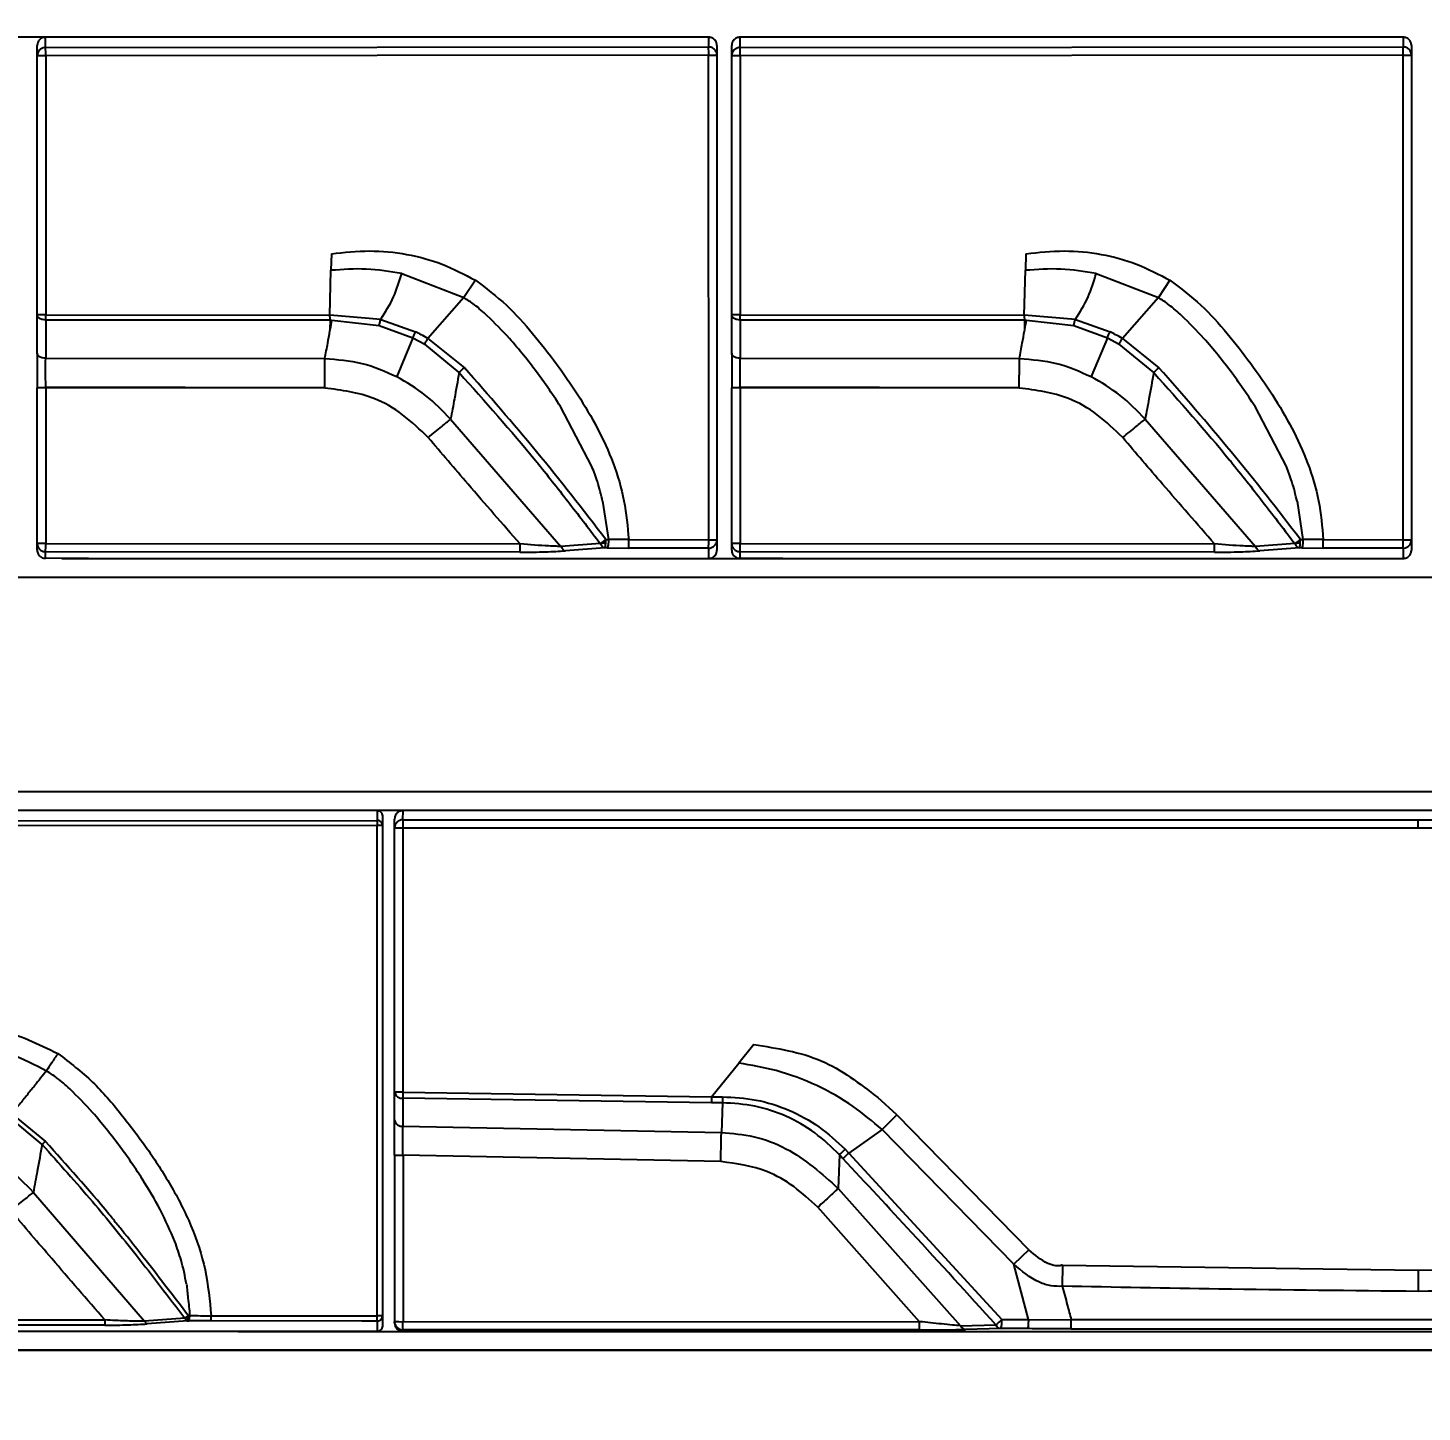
# Model space of a CAD drawing. Header units: millimetres. Extents: x 340 to 481, y 493 to 586.
# Drawn here: x 386.39 to 399.83, y 515.32 to 528.65 of the extents above; entities that cross this region are included whole.
import ezdxf

# ---------------------------------------------------------------- set-up
doc = ezdxf.new("R2010")
doc.units = ezdxf.units.MM
doc.header["$PDSIZE"] = -1
doc.linetypes.add('CENTERX2', pattern=[20.32, 12.7, -2.54, 2.54, -2.54])
doc.dimstyles.new('ISO-25', dxfattribs={"dimtxt": 2.5, "dimasz": 2.5, "dimexe": 1.25, "dimexo": 0.625, "dimtad": 1, "dimtxsty": 'Standard', "dimcen": 2.5, "dimadec": 0, "dimazin": 0, "dimtfac": 1, "dimtmove": 0, "dimatfit": 3, "dimfxl": 1, "dimarcsym": 0})

# ---------------------------------------------------------------- blocks, each defined once
blk = doc.blocks.new('*D1')
at = {"color": 0, "lineweight": -2}
for p, q in [((363.82, 530.628), (363.82, 493.301)), ((435.672, 530.628), (435.672, 493.301)), ((367.9, 495.301), (431.592, 495.301))]:
    blk.add_line(p, q, dxfattribs=at)
at = {"color": 0}
for points in [[(367.9, 495.981), (367.9, 494.621), (363.82, 495.301)], [(431.592, 494.621), (431.592, 495.981), (435.672, 495.301)]]:
    blk.add_solid(points, dxfattribs=at)
at = {"layer": 'Defpoints', "color": 0}
for p in [(363.82, 530.628), (435.672, 530.628), (435.672, 495.301)]:
    blk.add_point(p, dxfattribs=at)
at = {"color": 0, "insert": (399.746, 498.866), "char_height": 3.5, "attachment_point": 5}
blk.add_mtext('71,85', dxfattribs=at)
blk = doc.blocks.new('*D2')
at = {"color": 0, "lineweight": -2}
for p, q in [((394.669, 557.257), (348.229, 557.257)), ((350.229, 553.177), (350.229, 536.154)), ((350.229, 512), (350.229, 529.023)), ((394.669, 507.92), (348.229, 507.92))]:
    blk.add_line(p, q, dxfattribs=at)
at = {"color": 0}
for points in [[(350.909, 553.177), (349.549, 553.177), (350.229, 557.257)], [(349.549, 512), (350.909, 512), (350.229, 507.92)]]:
    blk.add_solid(points, dxfattribs=at)
at = {"layer": 'Defpoints', "color": 0}
for p in [(394.669, 557.257), (350.229, 507.92), (394.669, 507.92)]:
    blk.add_point(p, dxfattribs=at)
at = {"color": 0, "insert": (350.229, 532.589), "char_height": 3.5, "attachment_point": 5}
blk.add_mtext('49,34', dxfattribs=at)

msp = doc.modelspace()

# ---------------------------------------------------------------- linework, layer by layer
at = {"color": 7, "linetype": 'CENTERX2'}
for p, q in [((433.194, 528.565), (366.399, 528.565)), ((366.399, 523.543), (433.194, 523.543)), ((426.416, 521.114), (373.177, 521.114)), ((373.177, 516.095), (426.416, 516.095))]:
    msp.add_line(p, q, dxfattribs=at)
at = {"color": 7, "linetype": 'Continuous', "lineweight": 25}
for p, q in [((386.562, 528.466), (386.562, 528.565)), ((392.952, 528.565), (386.562, 528.565)), ((392.952, 528.565), (392.952, 528.471)), ((393.256, 528.466), (393.256, 528.565)), ((399.646, 528.565), (393.256, 528.565)), ((399.646, 528.565), (399.646, 528.471)), ((386.481, 528.386), (386.481, 528.485)), ((386.481, 525.89), (386.481, 528.386)), ((386.562, 528.466), (392.952, 528.471)), ((392.952, 528.392), (386.563, 528.387)), ((386.563, 528.387), (386.563, 525.891)), ((392.953, 523.723), (392.952, 528.392)), ((393.033, 528.485), (393.033, 528.391)), ((393.033, 528.391), (393.033, 523.722)), ((393.175, 528.386), (393.175, 528.485)), ((393.175, 525.89), (393.175, 528.386)), ((393.256, 528.466), (399.646, 528.471)), ((399.646, 528.392), (393.257, 528.387)), ((393.257, 528.387), (393.257, 525.891)), ((399.647, 523.723), (399.646, 528.392)), ((399.727, 528.485), (399.727, 528.391)), ((399.727, 528.391), (399.727, 523.722)), ((389.317, 526.478), (389.312, 526.319)), ((396.011, 526.478), (396.006, 526.319)), ((389.301, 525.888), (389.312, 526.319)), ((389.994, 526.288), (390.594, 526.056)), ((395.995, 525.888), (396.006, 526.319)), ((396.688, 526.288), (397.288, 526.056)), ((390.704, 526.223), (390.594, 526.056)), ((397.398, 526.223), (397.288, 526.056)), ((390.594, 526.056), (390.246, 525.663)), ((397.288, 526.056), (396.94, 525.663)), ((386.481, 525.521), (386.481, 525.89)), ((386.563, 525.891), (389.301, 525.888)), ((389.307, 525.838), (386.563, 525.84)), ((386.563, 525.84), (386.563, 525.472)), ((389.793, 525.846), (389.301, 525.888)), ((389.306, 525.748), (389.307, 525.838)), ((389.307, 525.838), (389.322, 525.838)), ((389.322, 525.838), (389.777, 525.786)), ((389.793, 525.846), (390.128, 525.725)), ((393.175, 525.521), (393.175, 525.89)), ((393.257, 525.891), (395.995, 525.888)), ((396.001, 525.838), (393.257, 525.84)), ((393.257, 525.84), (393.257, 525.472)), ((396.487, 525.846), (395.995, 525.888)), ((396, 525.748), (396.001, 525.838)), ((396.001, 525.838), (396.016, 525.838)), ((396.016, 525.838), (396.471, 525.786)), ((396.487, 525.846), (396.822, 525.725)), ((389.777, 525.786), (390.102, 525.67)), ((396.471, 525.786), (396.796, 525.67)), ((390.102, 525.67), (389.946, 525.295)), ((390.102, 525.67), (390.216, 525.609)), ((390.548, 525.333), (390.216, 525.609)), ((390.246, 525.663), (390.599, 525.381)), ((396.796, 525.67), (396.64, 525.295)), ((396.796, 525.67), (396.91, 525.609)), ((397.242, 525.333), (396.91, 525.609)), ((396.94, 525.663), (397.293, 525.381)), ((386.563, 525.472), (389.254, 525.469)), ((393.257, 525.472), (395.948, 525.469)), ((386.481, 523.687), (386.481, 525.188)), ((389.253, 525.188), (386.563, 525.192)), ((386.563, 525.188), (386.563, 523.687)), ((389.253, 525.185), (386.563, 525.188)), ((393.175, 523.687), (393.175, 525.188)), ((395.947, 525.188), (393.257, 525.192)), ((393.257, 525.188), (393.257, 523.687)), ((395.947, 525.185), (393.257, 525.188)), ((390.466, 524.885), (391.529, 523.658)), ((391.828, 524.429), (391.525, 525.007)), ((397.16, 524.885), (398.223, 523.658)), ((398.522, 524.429), (398.219, 525.007)), ((391.931, 524.094), (391.987, 523.725)), ((398.625, 524.094), (398.681, 523.725)), ((386.481, 523.624), (386.481, 523.687)), ((386.563, 523.687), (391.135, 523.683)), ((391.908, 523.687), (391.529, 523.658)), ((391.961, 523.696), (391.962, 523.726)), ((391.962, 523.726), (391.987, 523.725)), ((392.182, 523.724), (391.987, 523.725)), ((392.182, 523.724), (392.953, 523.723)), ((393.033, 523.722), (393.033, 523.624)), ((393.175, 523.624), (393.175, 523.687)), ((393.257, 523.687), (397.829, 523.683)), ((398.602, 523.687), (398.223, 523.658)), ((398.655, 523.696), (398.657, 523.726)), ((398.657, 523.726), (398.681, 523.725)), ((398.876, 523.724), (398.681, 523.725)), ((398.876, 523.724), (399.647, 523.723)), ((399.727, 523.722), (399.727, 523.624)), ((386.562, 523.544), (386.562, 523.607)), ((391.134, 523.603), (386.562, 523.607)), ((386.974, 523.543), (386.562, 523.544)), ((386.974, 523.543), (392.952, 523.543)), ((391.952, 523.645), (391.572, 523.616)), ((391.976, 523.644), (391.952, 523.645)), ((391.976, 523.644), (392.182, 523.643)), ((392.952, 523.642), (392.182, 523.643)), ((392.952, 523.642), (392.952, 523.543)), ((393.256, 523.544), (393.256, 523.607)), ((397.828, 523.603), (393.256, 523.607)), ((393.668, 523.543), (393.256, 523.544)), ((393.668, 523.543), (399.646, 523.543)), ((398.646, 523.645), (398.266, 523.616)), ((398.67, 523.644), (398.646, 523.645)), ((398.67, 523.644), (398.876, 523.643)), ((399.646, 523.642), (398.876, 523.643)), ((399.646, 523.642), (399.646, 523.543)), ((366.819, 523.363), (432.774, 523.363)), ((425.996, 521.294), (373.597, 521.294)), ((389.758, 521.114), (381.617, 521.114)), ((381.617, 521.013), (389.758, 521.019)), ((389.758, 521.114), (389.758, 521.019)), ((389.808, 521.063), (389.808, 520.969)), ((389.926, 520.945), (389.926, 521.032)), ((390.006, 521.024), (390.007, 521.113)), ((390.006, 521.024), (399.792, 521.023)), ((409.579, 521.113), (390.007, 521.113)), ((399.792, 521.023), (409.578, 521.024)), ((389.758, 520.97), (381.617, 520.964)), ((389.808, 520.969), (389.808, 516.244)), ((389.926, 518.399), (389.926, 520.945)), ((390.006, 520.945), (390.006, 518.399)), ((399.792, 520.944), (390.006, 520.945)), ((409.578, 520.945), (399.792, 520.944)), ((393.387, 518.859), (393.243, 518.681)), ((392.981, 518.356), (393.243, 518.681)), ((389.926, 518.129), (389.926, 518.399)), ((392.98, 518.299), (390.005, 518.342)), ((390.005, 518.342), (390.005, 518.073)), ((390.006, 518.399), (392.981, 518.356)), ((392.981, 518.356), (393.086, 518.356)), ((394.765, 518.183), (394.582, 518.35)), ((386.237, 518.19), (386.56, 517.926)), ((393.086, 518.298), (393.076, 518.013)), ((394.765, 518.183), (394.624, 518.04)), ((394.765, 518.183), (396.04, 516.88)), ((386.528, 517.897), (386.218, 518.157)), ((390.005, 518.073), (393.076, 518.013)), ((394.624, 518.04), (394.303, 517.813)), ((395.893, 516.742), (394.624, 518.04)), ((389.926, 517.793), (389.926, 516.19)), ((393.07, 517.732), (390.006, 517.792)), ((390.007, 517.792), (390.007, 516.189)), ((394.213, 517.797), (394.201, 517.472)), ((394.303, 517.813), (394.268, 517.85)), ((394.303, 517.813), (395.779, 516.21)), ((386.444, 517.435), (387.515, 516.194)), ((394.201, 517.472), (395.38, 516.15)), ((394.986, 516.189), (394.004, 517.291)), ((396.04, 516.88), (395.893, 516.742)), ((396.034, 516.21), (395.893, 516.742)), ((396.364, 516.734), (396.361, 516.53)), ((396.364, 516.734), (399.792, 516.684)), ((399.792, 516.684), (403.22, 516.734)), ((399.792, 516.684), (399.792, 516.481)), ((381.617, 516.21), (387.134, 516.206)), ((386.902, 516.156), (381.617, 516.16)), ((387.903, 516.224), (387.515, 516.194)), ((387.93, 516.197), (387.542, 516.168)), ((387.936, 516.229), (387.937, 516.248)), ((387.952, 516.248), (387.937, 516.248)), ((388.158, 516.246), (389.758, 516.245)), ((389.611, 516.194), (388.158, 516.196)), ((389.758, 516.194), (389.758, 516.095)), ((389.808, 516.244), (389.808, 516.145)), ((389.926, 516.175), (389.926, 516.19)), ((390.007, 516.19), (394.986, 516.189)), ((395.38, 516.15), (395.722, 516.158)), ((395.779, 516.21), (396.034, 516.21)), ((396.034, 516.21), (396.447, 516.208)), ((403.138, 516.208), (396.447, 516.208)), ((389.758, 516.095), (381.617, 516.095)), ((390.006, 516.095), (390.006, 516.11)), ((394.986, 516.11), (390.006, 516.11)), ((390.006, 516.095), (409.578, 516.095)), ((395.77, 516.122), (395.428, 516.114)), ((396.447, 516.121), (403.138, 516.121)), ((425.996, 515.915), (373.597, 515.915))]:
    msp.add_line(p, q, dxfattribs=at)
at = {"color": 7, "linetype": 'Continuous'}
for p, q in [((366.219, 523.363), (433.374, 523.363)), ((426.596, 521.294), (372.997, 521.294)), ((372.997, 515.915), (426.596, 515.915))]:
    msp.add_line(p, q, dxfattribs=at)
at = {"color": 8, "linetype": 'Continuous', "lineweight": 25}
for p, q in [((387.133, 516.156), (386.902, 516.156)), ((389.758, 516.194), (389.611, 516.194))]:
    msp.add_line(p, q, dxfattribs=at)
at = {"color": 7, "linetype": 'Continuous', "lineweight": 25, "flags": 128}
for points in [[(389.303, 525.735), (389.304, 525.742), (389.306, 525.748)], [(395.997, 525.735), (395.999, 525.742), (396, 525.748)], [(389.253, 525.185), (389.253, 525.186), (389.253, 525.186), (389.253, 525.186), (389.253, 525.187), (389.253, 525.187), (389.253, 525.188), (389.253, 525.188), (389.253, 525.188)], [(395.947, 525.185), (395.947, 525.186), (395.947, 525.186), (395.947, 525.186), (395.947, 525.187), (395.947, 525.187), (395.947, 525.188), (395.947, 525.188), (395.947, 525.188)], [(396.447, 516.121), (396.447, 516.123), (396.447, 516.128), (396.447, 516.137), (396.447, 516.148), (396.447, 516.161), (396.447, 516.176), (396.447, 516.191), (396.447, 516.208)]]:
    msp.add_lwpolyline(points, dxfattribs=at)
at = {"color": 7, "linetype": 'Continuous', "lineweight": 25}
for centre, radius, start, end in [((383.511, 528.402), 3.052, 359.7232, 1.199), ((389.901, 528.407), 3.052, 359.7232, 1.199), ((390.205, 528.402), 3.052, 359.7232, 1.199), ((396.595, 528.407), 3.052, 359.7232, 1.199), ((378.37, 525.895), 8.193, 359.6155, 359.9694), ((302.873, 541.48), 87.853, 349.68407, 349.74388), ((385.064, 525.895), 8.193, 359.6155, 359.9694), ((309.567, 541.48), 87.853, 349.68407, 349.74388), ((383.579, 523.671), 2.984, 358.7609, 0.2933), ((388.151, 523.668), 2.984, 358.7609, 0.2933), ((389.236, 523.708), 2.947, 358.7356, 0.3039), ((390.007, 523.707), 2.946, 358.7355, 0.3038), ((390.273, 523.671), 2.984, 358.7609, 0.2933), ((394.845, 523.668), 2.984, 358.7609, 0.2933), ((395.93, 523.708), 2.947, 358.7356, 0.3039), ((396.701, 523.707), 2.946, 358.7355, 0.3038), ((390.006, 520.945), 0.0799, 89.9083, 179.9085), ((406.524, 520.961), 16.518, 179.7791, 180.0553), ((389.986, 508.278), 12.667, 89.9095, 90.2708), ((389.986, 505.733), 12.666, 89.9095, 90.2708), ((389.996, 518.413), 0.0711, 191.2527, 277.5443), ((428.475, 517.833), 38.473, 179.1575, 179.242), ((431.45, 517.79), 38.474, 179.1575, 179.242), ((389.996, 518.143), 0.0711, 191.2527, 277.5443), ((389.986, 519.738), 1.946, 268.233, 270.5886), ((386.326, 516.236), 1.833, 358.7294, 0.3054), ((389.987, 518.159), 1.97, 268.2473, 270.5821), ((390.006, 516.19), 0.08, 180.0059, 185.7543), ((390.006, 516.19), 0.08, 185.7611, 270.0061), ((383.572, 516.171), 6.434, 359.4602, 0.1651), ((388.552, 516.171), 6.434, 359.4602, 0.1651), ((395.434, 516.172), 0.0584, 202.3794, 264.7861), ((443.688, 463.237), 71.425, 132.12601, 132.18807), ((395.776, 516.18), 0.0584, 202.3787, 264.786), ((395.553, 516.188), 0.227, 343.1911, 5.5947)]:
    msp.add_arc(centre, radius, start, end, dxfattribs=at)
for points, knots in [([(386.562, 528.565), (386.551, 528.564), (386.535, 528.562), (386.516, 528.552), (386.5, 528.538), (386.484, 528.516), (386.482, 528.495), (386.481, 528.485)], [0, 0, 0, 0, 0.25342, 0.376755, 0.504454, 0.75394, 1, 1, 1, 1]), ([(393.033, 528.485), (393.032, 528.495), (393.03, 528.511), (393.02, 528.529), (393.006, 528.546), (392.984, 528.562), (392.962, 528.564), (392.952, 528.565)], [0, 0, 0, 0, 0.248992, 0.370652, 0.496975, 0.749541, 1, 1, 1, 1]), ([(393.256, 528.565), (393.245, 528.564), (393.229, 528.562), (393.21, 528.552), (393.194, 528.538), (393.178, 528.516), (393.176, 528.495), (393.175, 528.485)], [0, 0, 0, 0, 0.25342, 0.376755, 0.504454, 0.75394, 1, 1, 1, 1]), ([(399.727, 528.485), (399.726, 528.495), (399.724, 528.511), (399.714, 528.529), (399.7, 528.546), (399.678, 528.562), (399.656, 528.564), (399.646, 528.565)], [0, 0, 0, 0, 0.248992, 0.370652, 0.496975, 0.749541, 1, 1, 1, 1]), ([(386.562, 528.466), (386.554, 528.465), (386.537, 528.464), (386.516, 528.453), (386.5, 528.439), (386.49, 528.424), (386.482, 528.406), (386.482, 528.393), (386.481, 528.386)], [0, 0, 0, 0, 0.182036, 0.411431, 0.545976, 0.690302, 0.842527, 1, 1, 1, 1]), ([(386.563, 528.387), (386.552, 528.387), (386.537, 528.387), (386.518, 528.387), (386.504, 528.387), (386.494, 528.387), (386.484, 528.387), (386.482, 528.386), (386.481, 528.386)], [0, 0, 0, 0, 0.243619, 0.372782, 0.502319, 0.631447, 0.759537, 1, 1, 1, 1]), ([(393.033, 528.391), (393.032, 528.398), (393.031, 528.411), (393.024, 528.429), (393.014, 528.443), (392.998, 528.458), (392.977, 528.469), (392.96, 528.47), (392.952, 528.471)], [0, 0, 0, 0, 0.157473, 0.309698, 0.454024, 0.588569, 0.817964, 1, 1, 1, 1]), ([(392.952, 528.392), (392.96, 528.392), (392.977, 528.392), (392.998, 528.392), (393.014, 528.392), (393.024, 528.392), (393.032, 528.391), (393.033, 528.391), (393.033, 528.391)], [0, 0, 0, 0, 0.181966, 0.411368, 0.545075, 0.689675, 0.842559, 1, 1, 1, 1]), ([(393.256, 528.466), (393.248, 528.465), (393.231, 528.464), (393.21, 528.453), (393.194, 528.439), (393.184, 528.424), (393.176, 528.406), (393.176, 528.393), (393.175, 528.386)], [0, 0, 0, 0, 0.182036, 0.411431, 0.545976, 0.690302, 0.842527, 1, 1, 1, 1]), ([(393.257, 528.387), (393.246, 528.387), (393.231, 528.387), (393.212, 528.387), (393.198, 528.387), (393.188, 528.387), (393.178, 528.387), (393.176, 528.386), (393.175, 528.386)], [0, 0, 0, 0, 0.243619, 0.372782, 0.502319, 0.631447, 0.759537, 1, 1, 1, 1]), ([(399.727, 528.391), (399.726, 528.398), (399.725, 528.411), (399.718, 528.429), (399.708, 528.443), (399.692, 528.458), (399.671, 528.469), (399.654, 528.47), (399.646, 528.471)], [0, 0, 0, 0, 0.157473, 0.309698, 0.454024, 0.588569, 0.817964, 1, 1, 1, 1]), ([(399.646, 528.392), (399.654, 528.392), (399.671, 528.392), (399.692, 528.392), (399.708, 528.392), (399.718, 528.392), (399.726, 528.391), (399.727, 528.391), (399.727, 528.391)], [0, 0, 0, 0, 0.181966, 0.411368, 0.545075, 0.689675, 0.842559, 1, 1, 1, 1]), ([(389.317, 526.478), (389.439, 526.492), (389.681, 526.518), (390.042, 526.483), (390.389, 526.39), (390.599, 526.279), (390.704, 526.223)], [0, 0, 0, 0, 0.256766, 0.505731, 0.751665, 1, 1, 1, 1]), ([(396.011, 526.478), (396.133, 526.492), (396.375, 526.518), (396.736, 526.483), (397.083, 526.39), (397.293, 526.279), (397.398, 526.223)], [0, 0, 0, 0, 0.256766, 0.505731, 0.751665, 1, 1, 1, 1]), ([(389.994, 526.288), (389.881, 526.307), (389.654, 526.344), (389.426, 526.327), (389.312, 526.319)], [0, 0, 0, 0, 0.502047, 1, 1, 1, 1]), ([(389.793, 525.846), (389.837, 525.917), (389.924, 526.055), (389.971, 526.212), (389.994, 526.288)], [0, 0, 0, 0, 0.5118799, 1, 1, 1, 1]), ([(396.688, 526.288), (396.575, 526.307), (396.348, 526.344), (396.12, 526.327), (396.006, 526.319)], [0, 0, 0, 0, 0.502047, 1, 1, 1, 1]), ([(396.487, 525.846), (396.531, 525.917), (396.618, 526.055), (396.665, 526.212), (396.688, 526.288)], [0, 0, 0, 0, 0.5118799, 1, 1, 1, 1]), ([(390.704, 526.223), (390.807, 526.146), (391.009, 525.995), (391.339, 525.621), (391.708, 525.127), (392.005, 524.58), (392.149, 524.1), (392.171, 523.849), (392.182, 523.724)], [0, 0, 0, 0, 0.128773, 0.252959, 0.499043, 0.747593, 0.873757, 1, 1, 1, 1]), ([(397.398, 526.223), (397.501, 526.146), (397.703, 525.995), (398.033, 525.621), (398.402, 525.127), (398.699, 524.58), (398.843, 524.1), (398.865, 523.849), (398.876, 523.724)], [0, 0, 0, 0, 0.128773, 0.252959, 0.499043, 0.747593, 0.873757, 1, 1, 1, 1]), ([(390.818, 525.882), (390.778, 525.919), (390.708, 525.982), (390.628, 526.034), (390.594, 526.056)], [0, 0, 0, 0, 0.571638, 1, 1, 1, 1]), ([(397.512, 525.882), (397.472, 525.919), (397.402, 525.982), (397.322, 526.034), (397.288, 526.056)], [0, 0, 0, 0, 0.571638, 1, 1, 1, 1]), ([(386.563, 525.891), (386.552, 525.891), (386.537, 525.891), (386.518, 525.89), (386.504, 525.89), (386.494, 525.89), (386.484, 525.89), (386.482, 525.89), (386.481, 525.89)], [0, 0, 0, 0, 0.243618, 0.372782, 0.502319, 0.631447, 0.759537, 1, 1, 1, 1]), ([(386.563, 525.84), (386.552, 525.841), (386.537, 525.842), (386.518, 525.848), (386.504, 525.854), (386.494, 525.862), (386.484, 525.874), (386.482, 525.883), (386.481, 525.89)], [0, 0, 0, 0, 0.241127, 0.370687, 0.50272, 0.634695, 0.763396, 1, 1, 1, 1]), ([(389.777, 525.786), (389.778, 525.79), (389.78, 525.799), (389.784, 525.814), (389.788, 525.83), (389.791, 525.841), (389.793, 525.846)], [0, 0, 0, 0, 0.247251, 0.499954, 0.752682, 1, 1, 1, 1]), ([(391.3, 525.332), (391.214, 525.445), (391.065, 525.638), (390.891, 525.81), (390.818, 525.882)], [0, 0, 0, 0, 0.580697, 1, 1, 1, 1]), ([(393.257, 525.891), (393.246, 525.891), (393.231, 525.891), (393.212, 525.89), (393.198, 525.89), (393.188, 525.89), (393.178, 525.89), (393.176, 525.89), (393.175, 525.89)], [0, 0, 0, 0, 0.243618, 0.372782, 0.502319, 0.631447, 0.759537, 1, 1, 1, 1]), ([(393.257, 525.84), (393.246, 525.841), (393.231, 525.842), (393.212, 525.848), (393.198, 525.854), (393.188, 525.862), (393.178, 525.874), (393.176, 525.883), (393.175, 525.89)], [0, 0, 0, 0, 0.241127, 0.370687, 0.50272, 0.634695, 0.763396, 1, 1, 1, 1]), ([(396.471, 525.786), (396.472, 525.79), (396.474, 525.799), (396.478, 525.814), (396.482, 525.83), (396.485, 525.841), (396.487, 525.846)], [0, 0, 0, 0, 0.247251, 0.499954, 0.752682, 1, 1, 1, 1]), ([(397.994, 525.332), (397.908, 525.445), (397.759, 525.638), (397.585, 525.81), (397.512, 525.882)], [0, 0, 0, 0, 0.580697, 1, 1, 1, 1]), ([(389.254, 525.469), (389.263, 525.518), (389.28, 525.607), (389.296, 525.696), (389.303, 525.735)], [0, 0, 0, 0, 0.5598757, 1, 1, 1, 1]), ([(390.102, 525.67), (390.104, 525.674), (390.107, 525.682), (390.113, 525.696), (390.12, 525.711), (390.125, 525.72), (390.128, 525.725)], [0, 0, 0, 0, 0.247199, 0.499741, 0.75242, 1, 1, 1, 1]), ([(390.246, 525.663), (390.225, 525.675), (390.186, 525.697), (390.145, 525.717), (390.128, 525.725)], [0, 0, 0, 0, 0.559705, 1, 1, 1, 1]), ([(395.948, 525.469), (395.957, 525.518), (395.974, 525.607), (395.99, 525.696), (395.997, 525.735)], [0, 0, 0, 0, 0.5598757, 1, 1, 1, 1]), ([(396.796, 525.67), (396.798, 525.674), (396.801, 525.682), (396.807, 525.696), (396.814, 525.711), (396.819, 525.72), (396.822, 525.725)], [0, 0, 0, 0, 0.247199, 0.499741, 0.75242, 1, 1, 1, 1]), ([(396.94, 525.663), (396.919, 525.675), (396.88, 525.697), (396.839, 525.717), (396.822, 525.725)], [0, 0, 0, 0, 0.559705, 1, 1, 1, 1]), ([(390.216, 525.609), (390.221, 525.618), (390.23, 525.635), (390.241, 525.654), (390.246, 525.663)], [0, 0, 0, 0, 0.559502, 1, 1, 1, 1]), ([(396.91, 525.609), (396.915, 525.618), (396.924, 525.635), (396.935, 525.654), (396.94, 525.663)], [0, 0, 0, 0, 0.559502, 1, 1, 1, 1]), ([(386.563, 525.472), (386.552, 525.473), (386.537, 525.473), (386.518, 525.48), (386.504, 525.486), (386.494, 525.494), (386.484, 525.506), (386.482, 525.515), (386.481, 525.521)], [0, 0, 0, 0, 0.241127, 0.370687, 0.50272, 0.634695, 0.763396, 1, 1, 1, 1]), ([(386.481, 525.521), (386.481, 525.465), (386.481, 525.363), (386.481, 525.242), (386.481, 525.188)], [0, 0, 0, 0, 0.558255, 1, 1, 1, 1]), ([(389.254, 525.469), (389.375, 525.46), (389.616, 525.443), (389.836, 525.344), (389.946, 525.295)], [0, 0, 0, 0, 0.500216, 1, 1, 1, 1]), ([(393.257, 525.472), (393.246, 525.473), (393.231, 525.473), (393.212, 525.48), (393.198, 525.486), (393.188, 525.494), (393.178, 525.506), (393.176, 525.515), (393.175, 525.521)], [0, 0, 0, 0, 0.241127, 0.370687, 0.50272, 0.634695, 0.763396, 1, 1, 1, 1]), ([(393.175, 525.521), (393.175, 525.465), (393.175, 525.363), (393.175, 525.242), (393.175, 525.188)], [0, 0, 0, 0, 0.558255, 1, 1, 1, 1]), ([(395.948, 525.469), (396.069, 525.46), (396.31, 525.443), (396.53, 525.344), (396.64, 525.295)], [0, 0, 0, 0, 0.500216, 1, 1, 1, 1]), ([(390.466, 524.885), (390.388, 524.965), (390.234, 525.125), (390.042, 525.238), (389.946, 525.294)], [0, 0, 0, 0, 0.500419, 1, 1, 1, 1]), ([(390.548, 525.333), (390.533, 525.25), (390.506, 525.1), (390.478, 524.951), (390.466, 524.885)], [0, 0, 0, 0, 0.5611633, 1, 1, 1, 1]), ([(390.548, 525.333), (390.552, 525.337), (390.558, 525.343), (390.571, 525.356), (390.585, 525.368), (390.594, 525.377), (390.599, 525.381)], [0, 0, 0, 0, 0.246048, 0.499443, 0.753141, 1, 1, 1, 1]), ([(390.548, 525.333), (390.797, 525.055), (391.057, 524.765), (391.405, 524.338), (391.614, 524.071), (391.81, 523.815), (391.908, 523.687)], [0, 0, 0, 0, 0.523748, 0.54548, 0.773248, 1, 1, 1, 1]), ([(391.962, 523.726), (391.743, 524.01), (391.305, 524.575), (390.833, 525.113), (390.599, 525.381)], [0, 0, 0, 0, 0.502993, 1, 1, 1, 1]), ([(391.525, 525.007), (391.484, 525.069), (391.412, 525.179), (391.334, 525.285), (391.3, 525.332)], [0, 0, 0, 0, 0.5598214, 1, 1, 1, 1]), ([(397.16, 524.885), (397.082, 524.965), (396.928, 525.125), (396.736, 525.238), (396.64, 525.294)], [0, 0, 0, 0, 0.500419, 1, 1, 1, 1]), ([(397.242, 525.333), (397.227, 525.25), (397.2, 525.1), (397.172, 524.951), (397.16, 524.885)], [0, 0, 0, 0, 0.561163, 1, 1, 1, 1]), ([(397.242, 525.333), (397.246, 525.337), (397.252, 525.343), (397.265, 525.356), (397.279, 525.368), (397.288, 525.377), (397.293, 525.381)], [0, 0, 0, 0, 0.246048, 0.499443, 0.753141, 1, 1, 1, 1]), ([(397.242, 525.333), (397.491, 525.055), (397.751, 524.765), (398.099, 524.338), (398.308, 524.071), (398.504, 523.815), (398.602, 523.687)], [0, 0, 0, 0, 0.523748, 0.54548, 0.773248, 1, 1, 1, 1]), ([(398.657, 523.726), (398.437, 524.01), (397.999, 524.575), (397.527, 525.113), (397.293, 525.381)], [0, 0, 0, 0, 0.502993, 1, 1, 1, 1]), ([(398.219, 525.007), (398.178, 525.069), (398.106, 525.179), (398.028, 525.285), (397.994, 525.332)], [0, 0, 0, 0, 0.559821, 1, 1, 1, 1]), ([(386.563, 525.188), (386.552, 525.188), (386.537, 525.188), (386.518, 525.188), (386.504, 525.188), (386.494, 525.188), (386.484, 525.188), (386.482, 525.188), (386.481, 525.188)], [0, 0, 0, 0, 0.243617, 0.372782, 0.502319, 0.631448, 0.759539, 1, 1, 1, 1]), ([(386.563, 525.188), (386.563, 525.189), (386.563, 525.19), (386.563, 525.191), (386.563, 525.192)], [0, 0, 0, 0, 0.560036, 1, 1, 1, 1]), ([(390.25, 524.708), (390.17, 524.784), (390.015, 524.935), (389.683, 525.129), (389.415, 525.164), (389.253, 525.185)], [0, 0, 0, 0, 0.292303, 0.572758, 1, 1, 1, 1]), ([(393.257, 525.188), (393.246, 525.188), (393.231, 525.188), (393.212, 525.188), (393.198, 525.188), (393.188, 525.188), (393.178, 525.188), (393.176, 525.188), (393.175, 525.188)], [0, 0, 0, 0, 0.243617, 0.372782, 0.502319, 0.631448, 0.759539, 1, 1, 1, 1]), ([(393.257, 525.188), (393.257, 525.189), (393.257, 525.19), (393.257, 525.191), (393.257, 525.192)], [0, 0, 0, 0, 0.560036, 1, 1, 1, 1]), ([(396.944, 524.708), (396.864, 524.784), (396.709, 524.935), (396.377, 525.129), (396.109, 525.164), (395.947, 525.185)], [0, 0, 0, 0, 0.292303, 0.572758, 1, 1, 1, 1]), ([(390.25, 524.708), (390.295, 524.745), (390.376, 524.812), (390.438, 524.863), (390.466, 524.885)], [0, 0, 0, 0, 0.559783, 1, 1, 1, 1]), ([(396.944, 524.708), (396.989, 524.745), (397.07, 524.812), (397.132, 524.863), (397.16, 524.885)], [0, 0, 0, 0, 0.559783, 1, 1, 1, 1]), ([(391.135, 523.683), (390.967, 523.875), (390.67, 524.214), (390.377, 524.558), (390.25, 524.708)], [0, 0, 0, 0, 0.563696, 1, 1, 1, 1]), ([(397.829, 523.683), (397.661, 523.875), (397.364, 524.214), (397.071, 524.558), (396.944, 524.708)], [0, 0, 0, 0, 0.563696, 1, 1, 1, 1]), ([(391.931, 524.094), (391.915, 524.157), (391.888, 524.271), (391.846, 524.381), (391.828, 524.429)], [0, 0, 0, 0, 0.559434, 1, 1, 1, 1]), ([(398.625, 524.094), (398.609, 524.157), (398.582, 524.271), (398.54, 524.381), (398.522, 524.429)], [0, 0, 0, 0, 0.559434, 1, 1, 1, 1]), ([(386.563, 523.687), (386.555, 523.687), (386.538, 523.687), (386.516, 523.687), (386.5, 523.687), (386.49, 523.687), (386.482, 523.687), (386.481, 523.687), (386.481, 523.687)], [0, 0, 0, 0, 0.181749, 0.411267, 0.545132, 0.68987, 0.842771, 1, 1, 1, 1]), ([(386.481, 523.687), (386.482, 523.68), (386.482, 523.667), (386.49, 523.649), (386.5, 523.634), (386.516, 523.62), (386.537, 523.609), (386.554, 523.608), (386.562, 523.607)], [0, 0, 0, 0, 0.157473, 0.309698, 0.454024, 0.588569, 0.817964, 1, 1, 1, 1]), ([(391.529, 523.658), (391.515, 523.659), (391.478, 523.66), (391.352, 523.665), (391.229, 523.675), (391.135, 523.683)], [0, 0, 0, 0, 0.121958, 0.327457, 1, 1, 1, 1]), ([(391.908, 523.687), (391.912, 523.689), (391.919, 523.694), (391.932, 523.703), (391.947, 523.714), (391.957, 523.722), (391.962, 523.726)], [0, 0, 0, 0, 0.221754, 0.48712, 0.729136, 1, 1, 1, 1]), ([(391.961, 523.696), (391.955, 523.694), (391.944, 523.691), (391.925, 523.688), (391.914, 523.687), (391.908, 523.687)], [0, 0, 0, 0, 0.332412, 0.622939, 1, 1, 1, 1]), ([(391.908, 523.687), (391.91, 523.682), (391.914, 523.673), (391.924, 523.66), (391.936, 523.649), (391.946, 523.646), (391.952, 523.645)], [0, 0, 0, 0, 0.192714, 0.422126, 0.691653, 1, 1, 1, 1]), ([(391.952, 523.645), (391.953, 523.646), (391.955, 523.649), (391.957, 523.66), (391.96, 523.676), (391.961, 523.689), (391.961, 523.696)], [0, 0, 0, 0, 0.250201, 0.500438, 0.74999, 1, 1, 1, 1]), ([(391.987, 523.725), (391.987, 523.716), (391.986, 523.696), (391.984, 523.669), (391.98, 523.65), (391.977, 523.646), (391.976, 523.644)], [0, 0, 0, 0, 0.2411886, 0.50025, 0.7591751, 1, 1, 1, 1]), ([(392.953, 523.723), (392.963, 523.723), (392.978, 523.723), (392.997, 523.723), (393.01, 523.723), (393.02, 523.723), (393.03, 523.722), (393.032, 523.722), (393.033, 523.722)], [0, 0, 0, 0, 0.243748, 0.372829, 0.502302, 0.631376, 0.759401, 1, 1, 1, 1]), ([(393.001, 523.658), (393.005, 523.662), (393.014, 523.67), (393.024, 523.685), (393.031, 523.703), (393.032, 523.715), (393.033, 523.722)], [0, 0, 0, 0, 0.228538, 0.473835, 0.732461, 1, 1, 1, 1]), ([(393.257, 523.687), (393.249, 523.687), (393.232, 523.687), (393.21, 523.687), (393.194, 523.687), (393.184, 523.687), (393.176, 523.687), (393.175, 523.687), (393.175, 523.687)], [0, 0, 0, 0, 0.181749, 0.411267, 0.545132, 0.68987, 0.842771, 1, 1, 1, 1]), ([(393.175, 523.687), (393.176, 523.68), (393.176, 523.667), (393.184, 523.649), (393.194, 523.634), (393.21, 523.62), (393.231, 523.609), (393.248, 523.608), (393.256, 523.607)], [0, 0, 0, 0, 0.157473, 0.309698, 0.454024, 0.588569, 0.817964, 1, 1, 1, 1]), ([(398.223, 523.658), (398.209, 523.659), (398.172, 523.66), (398.046, 523.665), (397.923, 523.675), (397.829, 523.683)], [0, 0, 0, 0, 0.1219583, 0.3274571, 1, 1, 1, 1]), ([(398.602, 523.687), (398.606, 523.689), (398.613, 523.694), (398.626, 523.703), (398.641, 523.714), (398.651, 523.722), (398.657, 523.726)], [0, 0, 0, 0, 0.221754, 0.48712, 0.729136, 1, 1, 1, 1]), ([(398.655, 523.696), (398.649, 523.694), (398.638, 523.691), (398.619, 523.688), (398.608, 523.687), (398.602, 523.687)], [0, 0, 0, 0, 0.332412, 0.622939, 1, 1, 1, 1]), ([(398.602, 523.687), (398.604, 523.682), (398.608, 523.673), (398.618, 523.66), (398.63, 523.649), (398.64, 523.646), (398.646, 523.645)], [0, 0, 0, 0, 0.192714, 0.422126, 0.691653, 1, 1, 1, 1]), ([(398.646, 523.645), (398.647, 523.646), (398.649, 523.649), (398.651, 523.66), (398.654, 523.676), (398.655, 523.689), (398.655, 523.696)], [0, 0, 0, 0, 0.250201, 0.500438, 0.74999, 1, 1, 1, 1]), ([(398.681, 523.725), (398.681, 523.716), (398.68, 523.696), (398.678, 523.669), (398.674, 523.65), (398.671, 523.646), (398.67, 523.644)], [0, 0, 0, 0, 0.2411886, 0.50025, 0.7591751, 1, 1, 1, 1]), ([(399.647, 523.723), (399.657, 523.723), (399.672, 523.723), (399.691, 523.723), (399.704, 523.723), (399.714, 523.723), (399.724, 523.722), (399.726, 523.722), (399.727, 523.722)], [0, 0, 0, 0, 0.243748, 0.372829, 0.502302, 0.631376, 0.759401, 1, 1, 1, 1]), ([(399.695, 523.658), (399.699, 523.662), (399.708, 523.67), (399.718, 523.685), (399.725, 523.703), (399.726, 523.715), (399.727, 523.722)], [0, 0, 0, 0, 0.228538, 0.473835, 0.732461, 1, 1, 1, 1]), ([(386.481, 523.624), (386.481, 523.617), (386.482, 523.604), (386.488, 523.592), (386.49, 523.586)], [0, 0, 0, 0, 0.49972, 1, 1, 1, 1]), ([(386.49, 523.586), (386.494, 523.58), (386.502, 523.568), (386.52, 523.555), (386.54, 523.545), (386.555, 523.544), (386.562, 523.544)], [0, 0, 0, 0, 0.247628, 0.492595, 0.747916, 1, 1, 1, 1]), ([(391.134, 523.603), (391.219, 523.604), (391.378, 523.605), (391.511, 523.613), (391.572, 523.616)], [0, 0, 0, 0, 0.537944, 1, 1, 1, 1]), ([(391.529, 523.658), (391.532, 523.653), (391.537, 523.641), (391.548, 523.629), (391.56, 523.619), (391.568, 523.617), (391.572, 523.616)], [0, 0, 0, 0, 0.249815, 0.500001, 0.750184, 1, 1, 1, 1]), ([(392.952, 523.543), (392.963, 523.544), (392.979, 523.546), (392.998, 523.556), (393.014, 523.57), (393.03, 523.592), (393.032, 523.613), (393.033, 523.624)], [0, 0, 0, 0, 0.253434, 0.376773, 0.504477, 0.753954, 1, 1, 1, 1]), ([(393.175, 523.624), (393.175, 523.617), (393.176, 523.604), (393.182, 523.592), (393.184, 523.586)], [0, 0, 0, 0, 0.49972, 1, 1, 1, 1]), ([(393.184, 523.586), (393.188, 523.58), (393.196, 523.568), (393.214, 523.555), (393.234, 523.545), (393.249, 523.544), (393.256, 523.544)], [0, 0, 0, 0, 0.247628, 0.492595, 0.747916, 1, 1, 1, 1]), ([(397.828, 523.603), (397.913, 523.604), (398.072, 523.605), (398.205, 523.613), (398.266, 523.616)], [0, 0, 0, 0, 0.5379441, 1, 1, 1, 1]), ([(398.223, 523.658), (398.226, 523.653), (398.231, 523.641), (398.242, 523.629), (398.254, 523.619), (398.262, 523.617), (398.266, 523.616)], [0, 0, 0, 0, 0.249815, 0.500001, 0.750184, 1, 1, 1, 1]), ([(399.646, 523.543), (399.657, 523.544), (399.673, 523.546), (399.692, 523.556), (399.708, 523.57), (399.724, 523.592), (399.726, 523.613), (399.727, 523.624)], [0, 0, 0, 0, 0.253434, 0.376773, 0.504477, 0.753954, 1, 1, 1, 1]), ([(389.758, 521.114), (389.764, 521.113), (389.777, 521.111), (389.791, 521.102), (389.8, 521.092), (389.806, 521.08), (389.807, 521.07), (389.808, 521.063)], [0, 0, 0, 0, 0.248058, 0.496447, 0.622032, 0.744461, 1, 1, 1, 1]), ([(389.808, 520.969), (389.808, 520.973), (389.807, 520.981), (389.803, 520.992), (389.796, 521.002), (389.786, 521.011), (389.773, 521.017), (389.762, 521.018), (389.758, 521.019)], [0, 0, 0, 0, 0.1574, 0.30888, 0.453559, 0.588729, 0.817783, 1, 1, 1, 1]), ([(390.007, 521.113), (389.999, 521.112), (389.981, 521.11), (389.96, 521.099), (389.945, 521.085), (389.935, 521.07), (389.928, 521.052), (389.927, 521.039), (389.926, 521.032)], [0, 0, 0, 0, 0.18867, 0.41759, 0.547855, 0.688346, 0.839063, 1, 1, 1, 1]), ([(389.758, 516.245), (389.758, 517.032), (389.758, 518.607), (389.758, 520.182), (389.758, 520.97)], [0, 0, 0, 0, 0.5, 1, 1, 1, 1]), ([(389.808, 520.969), (389.807, 520.969), (389.806, 520.969), (389.8, 520.969), (389.794, 520.969), (389.786, 520.97), (389.774, 520.97), (389.764, 520.97), (389.758, 520.97)], [0, 0, 0, 0, 0.241272, 0.369385, 0.498377, 0.627658, 0.756526, 1, 1, 1, 1]), ([(385.299, 519.028), (385.436, 519.042), (385.704, 519.07), (386.185, 519.014), (386.493, 518.864), (386.681, 518.773)], [0, 0, 0, 0, 0.287303, 0.565353, 1, 1, 1, 1]), ([(385.868, 518.858), (385.99, 518.833), (386.236, 518.782), (386.459, 518.665), (386.572, 518.606)], [0, 0, 0, 0, 0.494975, 1, 1, 1, 1]), ([(393.387, 518.859), (393.612, 518.824), (394.053, 518.756), (394.408, 518.484), (394.582, 518.35)], [0, 0, 0, 0, 0.508234, 1, 1, 1, 1]), ([(386.681, 518.773), (386.66, 518.742), (386.622, 518.687), (386.587, 518.63), (386.572, 518.606)], [0, 0, 0, 0, 0.560685, 1, 1, 1, 1]), ([(386.681, 518.773), (386.796, 518.685), (387.021, 518.512), (387.294, 518.189), (387.545, 517.858), (387.775, 517.502), (387.974, 517.116), (388.115, 516.691), (388.144, 516.395), (388.158, 516.246)], [0, 0, 0, 0, 0.143487, 0.281999, 0.419731, 0.557777, 0.703869, 0.851679, 1, 1, 1, 1]), ([(386.572, 518.606), (386.533, 518.559), (386.47, 518.481), (386.383, 518.373), (386.31, 518.282), (386.262, 518.221), (386.237, 518.19)], [0, 0, 0, 0, 0.34125, 0.561536, 0.781177, 1, 1, 1, 1]), ([(386.795, 518.432), (386.754, 518.469), (386.684, 518.533), (386.604, 518.584), (386.572, 518.606)], [0, 0, 0, 0, 0.586457, 1, 1, 1, 1]), ([(394.624, 518.04), (394.533, 518.117), (394.339, 518.281), (393.995, 518.475), (393.622, 518.615), (393.364, 518.66), (393.243, 518.681)], [0, 0, 0, 0, 0.2301479, 0.4919833, 0.7626965, 1, 1, 1, 1]), ([(387.272, 517.885), (387.189, 517.993), (387.042, 518.185), (386.87, 518.357), (386.795, 518.432)], [0, 0, 0, 0, 0.563669, 1, 1, 1, 1]), ([(393.086, 518.356), (393.195, 518.35), (393.414, 518.338), (393.73, 518.235), (394.024, 518.078), (394.186, 517.926), (394.268, 517.85)], [0, 0, 0, 0, 0.247342, 0.4966487, 0.7476647, 1, 1, 1, 1]), ([(393.086, 518.356), (393.086, 518.35), (393.086, 518.34), (393.086, 518.324), (393.086, 518.31), (393.086, 518.302), (393.086, 518.298)], [0, 0, 0, 0, 0.247657, 0.500002, 0.752341, 1, 1, 1, 1]), ([(393.086, 518.298), (393.066, 518.298), (393.031, 518.298), (392.996, 518.299), (392.98, 518.299)], [0, 0, 0, 0, 0.559999, 1, 1, 1, 1]), ([(394.213, 517.797), (394.137, 517.871), (393.982, 518.02), (393.703, 518.176), (393.401, 518.279), (393.191, 518.292), (393.086, 518.298)], [0, 0, 0, 0, 0.25079, 0.50529, 0.751493, 1, 1, 1, 1]), ([(389.926, 517.793), (389.926, 517.864), (389.926, 517.99), (389.926, 518.087), (389.926, 518.129)], [0, 0, 0, 0, 0.560489, 1, 1, 1, 1]), ([(390.007, 517.792), (390.006, 517.819), (390.006, 517.874), (390.006, 517.95), (390.006, 518.018), (390.006, 518.055), (390.005, 518.073)], [0, 0, 0, 0, 0.263459, 0.520996, 0.767367, 1, 1, 1, 1]), ([(386.528, 517.897), (386.513, 517.81), (386.485, 517.656), (386.456, 517.503), (386.444, 517.435)], [0, 0, 0, 0, 0.561216, 1, 1, 1, 1]), ([(386.528, 517.897), (386.531, 517.899), (386.536, 517.904), (386.546, 517.914), (386.555, 517.922), (386.56, 517.926)], [0, 0, 0, 0, 0.279616, 0.560106, 1, 1, 1, 1]), ([(386.528, 517.897), (386.692, 517.714), (387.003, 517.367), (387.459, 516.806), (387.748, 516.427), (387.903, 516.224)], [0, 0, 0, 0, 0.338831, 0.644897, 1, 1, 1, 1]), ([(387.937, 516.248), (387.802, 516.424), (387.589, 516.704), (387.346, 517.011), (387.226, 517.159), (386.991, 517.448), (386.768, 517.696), (386.56, 517.926)], [0, 0, 0, 0, 0.307325, 0.486113, 0.540466, 0.571446, 1, 1, 1, 1]), ([(393.07, 517.732), (393.07, 517.759), (393.071, 517.814), (393.073, 517.89), (393.074, 517.957), (393.075, 517.995), (393.076, 518.013)], [0, 0, 0, 0, 0.263465, 0.521006, 0.767376, 1, 1, 1, 1]), ([(393.076, 518.013), (393.181, 518.003), (393.396, 517.984), (393.802, 517.831), (394.043, 517.614), (394.201, 517.472)], [0, 0, 0, 0, 0.2483214, 0.5046626, 1, 1, 1, 1]), ([(386.444, 517.435), (386.367, 517.515), (386.213, 517.675), (386.022, 517.788), (385.926, 517.844)], [0, 0, 0, 0, 0.500604, 1, 1, 1, 1]), ([(387.494, 517.564), (387.454, 517.625), (387.383, 517.734), (387.306, 517.839), (387.272, 517.885)], [0, 0, 0, 0, 0.559857, 1, 1, 1, 1]), ([(394.268, 517.85), (394.263, 517.845), (394.252, 517.835), (394.237, 517.82), (394.223, 517.807), (394.216, 517.8), (394.213, 517.797)], [0, 0, 0, 0, 0.245242, 0.5, 0.754758, 1, 1, 1, 1]), ([(394.213, 517.797), (394.219, 517.79), (394.231, 517.778), (394.242, 517.766), (394.247, 517.761)], [0, 0, 0, 0, 0.56001, 1, 1, 1, 1]), ([(394.303, 517.813), (394.297, 517.808), (394.287, 517.798), (394.271, 517.784), (394.257, 517.77), (394.25, 517.764), (394.247, 517.761)], [0, 0, 0, 0, 0.245262, 0.500034, 0.754788, 1, 1, 1, 1]), ([(394.004, 517.291), (393.929, 517.361), (393.782, 517.497), (393.472, 517.677), (393.221, 517.711), (393.07, 517.732)], [0, 0, 0, 0, 0.288375, 0.570014, 1, 1, 1, 1]), ([(395.722, 516.158), (395.452, 516.455), (394.963, 516.991), (394.469, 517.523), (394.247, 517.761)], [0, 0, 0, 0, 0.552143, 1, 1, 1, 1]), ([(387.808, 516.96), (387.763, 517.064), (387.674, 517.273), (387.554, 517.467), (387.494, 517.564)], [0, 0, 0, 0, 0.498163, 1, 1, 1, 1]), ([(386.229, 517.258), (386.274, 517.295), (386.354, 517.362), (386.416, 517.413), (386.444, 517.435)], [0, 0, 0, 0, 0.559618, 1, 1, 1, 1]), ([(394.201, 517.472), (394.19, 517.462), (394.168, 517.441), (394.121, 517.399), (394.066, 517.348), (394.025, 517.31), (394.004, 517.291)], [0, 0, 0, 0, 0.225012, 0.469063, 0.730053, 1, 1, 1, 1]), ([(387.134, 516.206), (386.963, 516.402), (386.658, 516.751), (386.359, 517.104), (386.229, 517.258)], [0, 0, 0, 0, 0.563634, 1, 1, 1, 1]), ([(387.92, 516.551), (387.905, 516.629), (387.877, 516.768), (387.829, 516.901), (387.808, 516.96)], [0, 0, 0, 0, 0.559801, 1, 1, 1, 1]), ([(396.364, 516.734), (396.354, 516.731), (396.332, 516.726), (396.283, 516.728), (396.175, 516.764), (396.097, 516.831), (396.04, 516.88)], [0, 0, 0, 0, 0.087577, 0.180526, 0.395761, 1, 1, 1, 1]), ([(396.361, 516.53), (396.325, 516.529), (396.249, 516.528), (396.079, 516.585), (395.971, 516.677), (395.893, 516.742)], [0, 0, 0, 0, 0.201435, 0.427964, 1, 1, 1, 1]), ([(387.92, 516.551), (387.925, 516.506), (387.936, 516.405), (387.946, 516.304), (387.952, 516.248)], [0, 0, 0, 0, 0.441727, 1, 1, 1, 1]), ([(396.361, 516.53), (396.377, 516.47), (396.406, 516.363), (396.434, 516.255), (396.447, 516.208)], [0, 0, 0, 0, 0.5577, 1, 1, 1, 1]), ([(399.792, 516.481), (399.152, 516.487), (398.008, 516.499), (396.864, 516.521), (396.361, 516.53)], [0, 0, 0, 0, 0.560143, 1, 1, 1, 1]), ([(403.224, 516.53), (402.583, 516.518), (401.44, 516.496), (400.296, 516.485), (399.792, 516.481)], [0, 0, 0, 0, 0.5598469, 1, 1, 1, 1]), ([(387.134, 516.206), (387.134, 516.199), (387.134, 516.185), (387.134, 516.169), (387.134, 516.159), (387.134, 516.157), (387.133, 516.156)], [0, 0, 0, 0, 0.280216, 0.559129, 0.779072, 1, 1, 1, 1]), ([(387.133, 516.156), (387.211, 516.156), (387.359, 516.157), (387.483, 516.164), (387.542, 516.168)], [0, 0, 0, 0, 0.522751, 1, 1, 1, 1]), ([(387.515, 516.194), (387.503, 516.194), (387.481, 516.194), (387.455, 516.194), (387.441, 516.194), (387.437, 516.194), (387.436, 516.194), (387.435, 516.194), (387.432, 516.194), (387.424, 516.194), (387.391, 516.195), (387.296, 516.197), (387.202, 516.202), (387.134, 516.206)], [0, 0, 0, 0, 0.112827, 0.200049, 0.223365, 0.229921, 0.23192, 0.233068, 0.235501, 0.254193, 0.305804, 0.501808, 1, 1, 1, 1]), ([(387.515, 516.194), (387.517, 516.191), (387.52, 516.184), (387.527, 516.176), (387.534, 516.17), (387.54, 516.169), (387.542, 516.168)], [0, 0, 0, 0, 0.249758, 0.499995, 0.750231, 1, 1, 1, 1]), ([(387.903, 516.224), (387.905, 516.225), (387.91, 516.228), (387.918, 516.234), (387.928, 516.24), (387.934, 516.245), (387.937, 516.248)], [0, 0, 0, 0, 0.221924, 0.487318, 0.729255, 1, 1, 1, 1]), ([(387.936, 516.229), (387.933, 516.228), (387.925, 516.226), (387.914, 516.224), (387.907, 516.224), (387.903, 516.224)], [0, 0, 0, 0, 0.332284, 0.622762, 1, 1, 1, 1]), ([(387.903, 516.224), (387.905, 516.221), (387.907, 516.215), (387.913, 516.207), (387.921, 516.2), (387.927, 516.198), (387.93, 516.197)], [0, 0, 0, 0, 0.192828, 0.422294, 0.691782, 1, 1, 1, 1]), ([(387.93, 516.197), (387.931, 516.198), (387.932, 516.2), (387.934, 516.207), (387.935, 516.217), (387.936, 516.225), (387.936, 516.229)], [0, 0, 0, 0, 0.2488756, 0.4985525, 0.7496422, 1, 1, 1, 1]), ([(387.93, 516.197), (387.933, 516.197), (387.939, 516.197), (387.944, 516.197), (387.947, 516.197)], [0, 0, 0, 0, 0.538322, 1, 1, 1, 1]), ([(387.947, 516.197), (387.947, 516.198), (387.946, 516.2), (387.947, 516.211), (387.949, 516.224), (387.951, 516.237), (387.951, 516.244), (387.952, 516.248)], [0, 0, 0, 0, 0.205702, 0.440199, 0.704978, 0.848577, 1, 1, 1, 1]), ([(388.158, 516.196), (388.118, 516.196), (388.048, 516.196), (387.978, 516.197), (387.947, 516.197)], [0, 0, 0, 0, 0.559985, 1, 1, 1, 1]), ([(387.952, 516.248), (387.986, 516.247), (388.055, 516.247), (388.124, 516.246), (388.158, 516.246)], [0, 0, 0, 0, 0.49974, 1, 1, 1, 1]), ([(389.808, 516.244), (389.808, 516.244), (389.807, 516.244), (389.803, 516.244), (389.796, 516.245), (389.786, 516.245), (389.773, 516.245), (389.763, 516.245), (389.758, 516.245)], [0, 0, 0, 0, 0.158153, 0.311555, 0.456386, 0.590042, 0.818817, 1, 1, 1, 1]), ([(389.758, 516.194), (389.762, 516.195), (389.773, 516.196), (389.786, 516.202), (389.796, 516.211), (389.803, 516.221), (389.807, 516.232), (389.808, 516.24), (389.808, 516.244)], [0, 0, 0, 0, 0.182059, 0.411118, 0.546082, 0.691024, 0.842655, 1, 1, 1, 1]), ([(395.38, 516.15), (395.355, 516.152), (395.3, 516.157), (395.167, 516.17), (395.057, 516.181), (394.986, 516.189)], [0, 0, 0, 0, 0.225097, 0.501596, 1, 1, 1, 1]), ([(396.034, 516.21), (396.034, 516.199), (396.034, 516.183), (396.033, 516.163), (396.032, 516.148), (396.03, 516.137), (396.028, 516.125), (396.026, 516.123), (396.025, 516.122)], [0, 0, 0, 0, 0.238313, 0.367673, 0.500106, 0.632522, 0.761838, 1, 1, 1, 1]), ([(389.808, 516.145), (389.807, 516.138), (389.806, 516.125), (389.796, 516.112), (389.786, 516.103), (389.775, 516.096), (389.764, 516.095), (389.758, 516.095)], [0, 0, 0, 0, 0.2458949, 0.4929721, 0.6190636, 0.7422367, 1, 1, 1, 1]), ([(394.986, 516.11), (395.038, 516.11), (395.137, 516.11), (395.294, 516.111), (395.379, 516.113), (395.428, 516.114)], [0, 0, 0, 0, 0.3218913, 0.6109745, 1, 1, 1, 1]), ([(396.025, 516.122), (395.978, 516.122), (395.893, 516.122), (395.808, 516.122), (395.77, 516.122)], [0, 0, 0, 0, 0.559996, 1, 1, 1, 1]), ([(396.447, 516.121), (396.368, 516.121), (396.227, 516.121), (396.087, 516.121), (396.025, 516.122)], [0, 0, 0, 0, 0.559992, 1, 1, 1, 1])]:
    msp.add_open_spline(points, degree=3, knots=knots, dxfattribs=at)
for points in [[(389.307, 525.838), (389.306, 525.845), (389.304, 525.861), (389.302, 525.879), (389.301, 525.888)], [(396.001, 525.838), (396, 525.845), (395.998, 525.861), (395.996, 525.879), (395.995, 525.888)], [(386.563, 525.192), (386.563, 525.243), (386.562, 525.344), (386.562, 525.429), (386.563, 525.472)], [(389.253, 525.188), (389.253, 525.239), (389.253, 525.341), (389.254, 525.426), (389.254, 525.469)], [(393.257, 525.192), (393.257, 525.243), (393.256, 525.344), (393.256, 525.429), (393.257, 525.472)], [(395.947, 525.188), (395.947, 525.239), (395.947, 525.341), (395.948, 525.426), (395.948, 525.469)], [(389.758, 521.019), (389.758, 521.018), (389.758, 521.015), (389.758, 521.004), (389.758, 520.988), (389.758, 520.976), (389.758, 520.97)], [(399.792, 520.944), (399.792, 520.954), (399.792, 520.974), (399.792, 520.999), (399.792, 521.018), (399.792, 521.021), (399.792, 521.023)], [(389.758, 516.194), (389.758, 516.196), (389.758, 516.198), (389.758, 516.21), (389.758, 516.226), (389.758, 516.239), (389.758, 516.245)], [(389.926, 516.175), (389.928, 516.165), (389.93, 516.144), (389.948, 516.117), (389.975, 516.099), (389.996, 516.096), (390.006, 516.095)]]:
    msp.add_open_spline(points, degree=3, dxfattribs=at)
at = {"color": 8, "linetype": 'Continuous', "lineweight": 25}
for points in [[(392.952, 523.642), (392.96, 523.643), (392.977, 523.644), (392.992, 523.653), (393.001, 523.658)], [(399.646, 523.642), (399.654, 523.643), (399.671, 523.644), (399.686, 523.653), (399.695, 523.658)]]:
    msp.add_open_spline(points, degree=3, knots=[0, 0, 0, 0, 0.442398, 1, 1, 1, 1], dxfattribs=at)

# ---------------------------------------------------------------- dimensions: what is measured, and where the dimension line sits
dim = msp.add_linear_dim(base=(350.229, 507.92), p1=(394.669, 557.257), p2=(394.669, 507.92), angle=90, dimstyle='ISO-25', override={"dimtxt": 3.5, "dimasz": 4.08, "dimexe": 2, "dimexo": 0, "dimgap": 1.524, "dimtih": 1, "dimtoh": 1, "dimzin": 0, "dimadec": 2, "dimtzin": 0})
dim.commit()
dim.dimension.update_dxf_attribs({"geometry": '*D2', "text_midpoint": (350.229, 532.589)})
dim = msp.add_linear_dim(base=(435.672, 495.301), p1=(363.82, 530.628), p2=(435.672, 530.628), dimstyle='ISO-25', override={"dimtxt": 3.5, "dimasz": 4.08, "dimexe": 2, "dimexo": 0, "dimgap": 1.524, "dimtih": 1, "dimtoh": 1, "dimzin": 0, "dimadec": 2, "dimtzin": 0})
dim.commit()
dim.dimension.update_dxf_attribs({"geometry": '*D1', "text_midpoint": (399.746, 498.866)})

doc.saveas('drawing.dxf')
